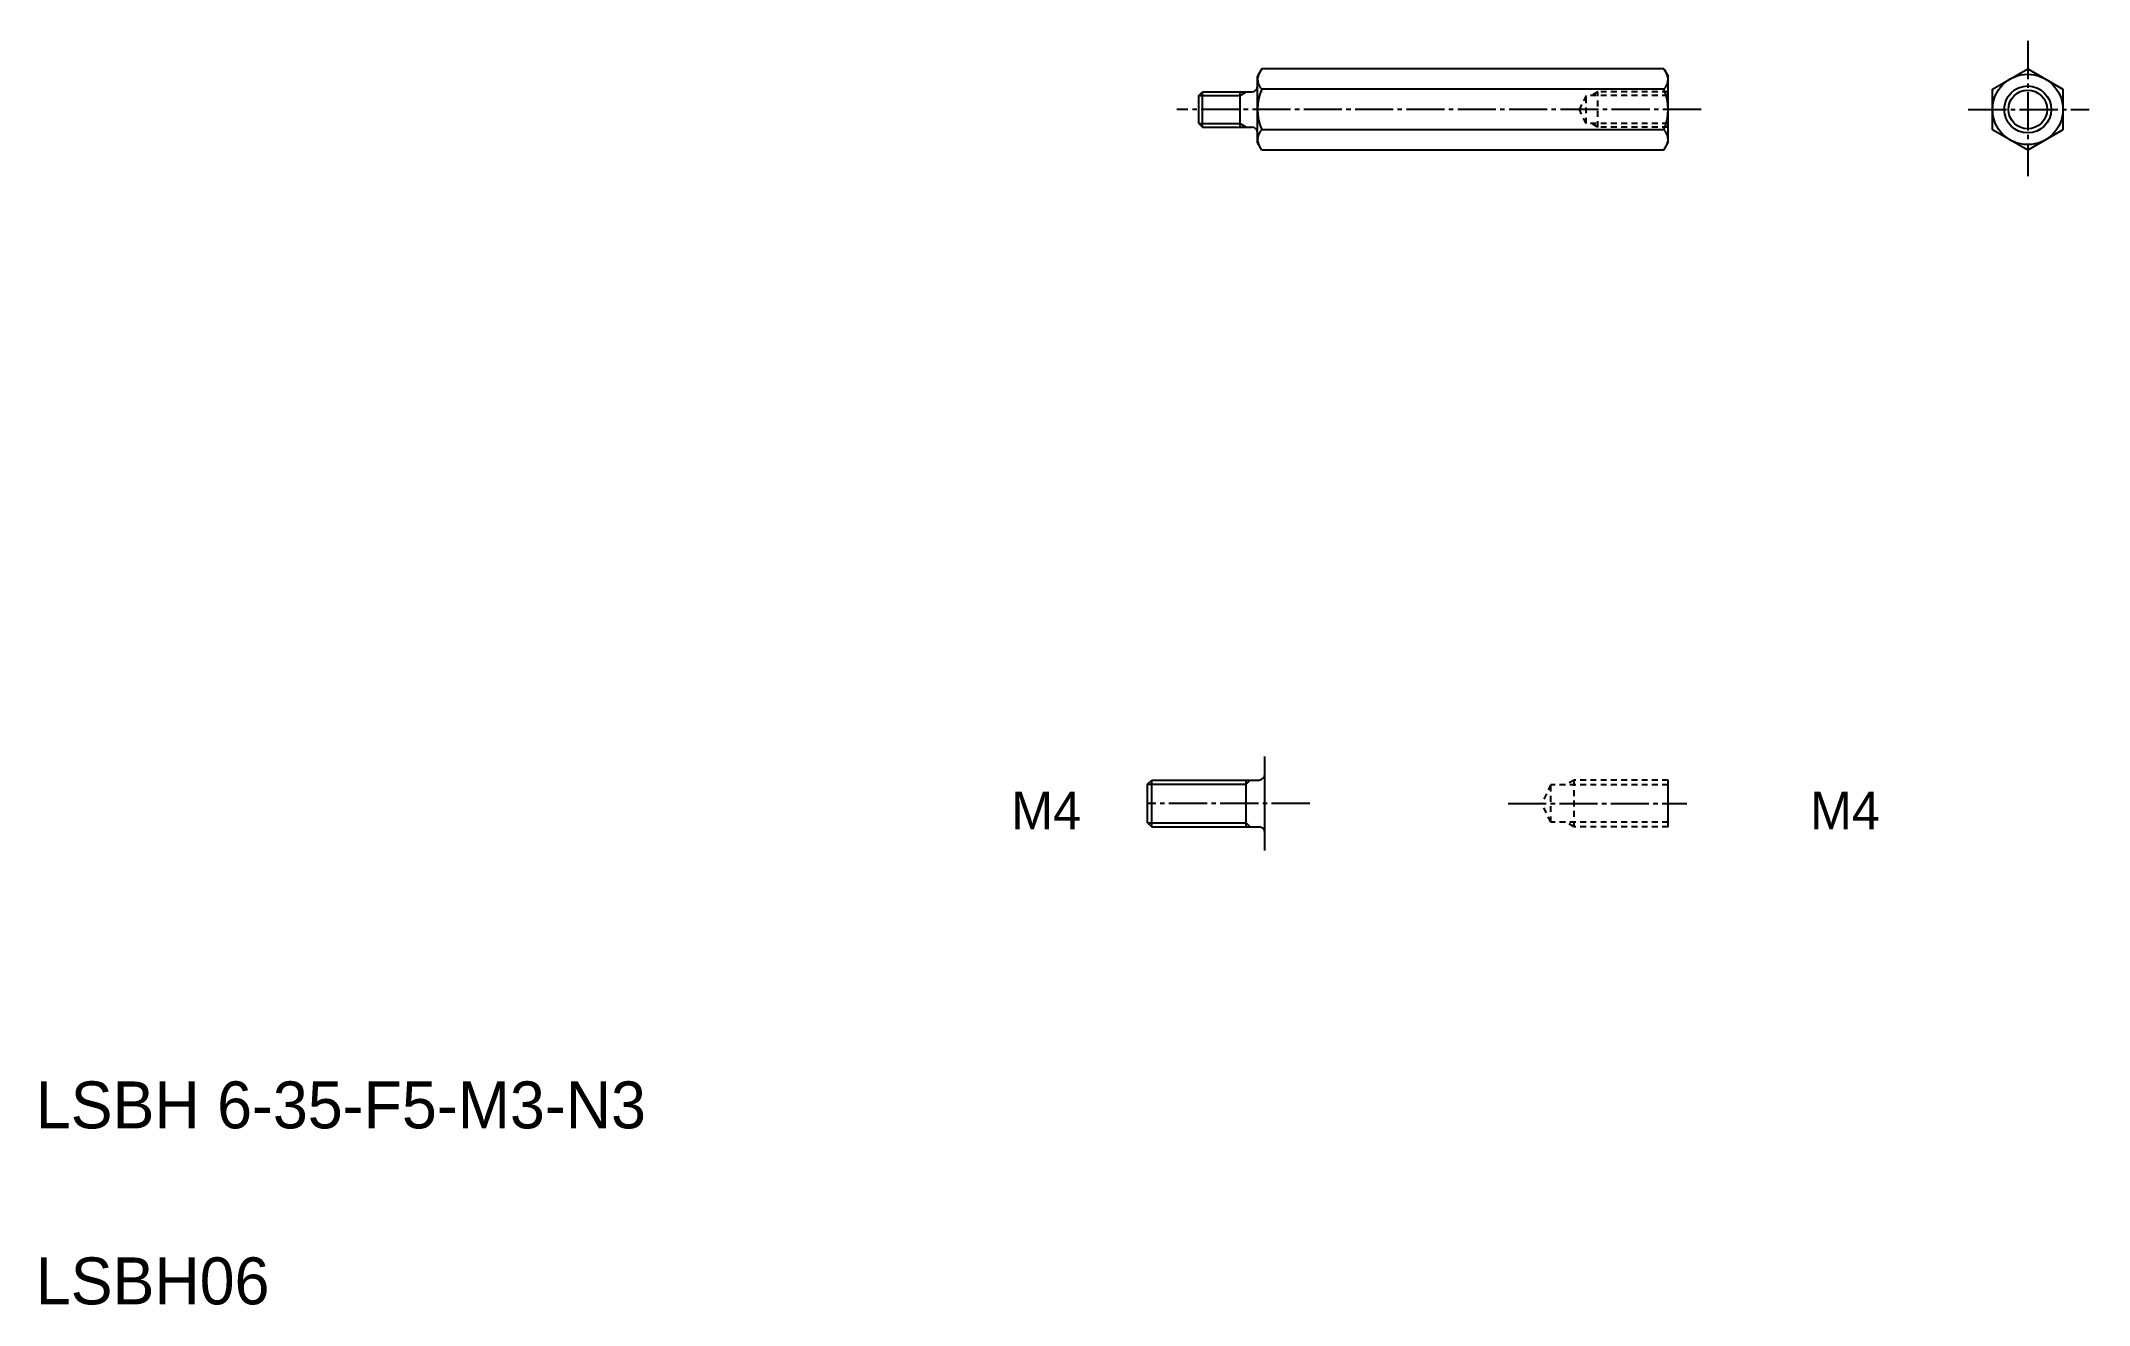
# Model space of a CAD drawing. Extents: x 10 to 185, y 10 to 118.
import ezdxf
from ezdxf.enums import TextEntityAlignment as Align

# ---------------------------------------------------------------- set-up
doc = ezdxf.new("R2010")
doc.units = 0
doc.header["$LTSCALE"] = 0.25
doc.linetypes.add('CENTER', pattern=[17.5, 13, -1.5, 1.5, -1.5])
doc.linetypes.add('DASHED', pattern=[3.5, 2, -1.5])
doc.layers.get('0').update_dxf_attribs({"linetype": 'CONTINUOUS'})
doc.layers.add('CENTER', color=1, linetype='CENTER')
doc.styles.get("Standard").update_dxf_attribs({"font": 'txt', "height": 3.2})

msp = doc.modelspace()

# ---------------------------------------------------------------- linework, layer by layer
at = {"linetype": 'CONTINUOUS'}
for p, q in [((114.54, 115.3), (114.17, 114.67)), ((148.8, 115.3), (114.54, 115.3)), ((148.8, 115.3), (149.17, 114.67)), ((176.83, 113.57), (179.83, 115.3)), ((179.83, 115.3), (182.83, 113.57)), ((114.17, 109.01), (114.17, 114.67)), ((148.8, 113.57), (114.54, 113.57)), ((149.17, 109.01), (149.17, 114.67)), ((176.83, 110.11), (176.83, 113.57)), ((182.83, 113.57), (182.83, 110.11)), ((109.17, 113.04), (109.47, 113.34)), ((109.17, 110.64), (109.17, 113.04)), ((109.47, 110.34), (109.47, 113.34)), ((109.47, 113.34), (113.67, 113.34)), ((112.67, 110.34), (112.67, 113.34)), ((109.17, 110.64), (109.47, 110.34)), ((109.47, 110.34), (113.67, 110.34)), ((148.8, 110.11), (114.54, 110.11)), ((179.83, 108.37), (176.83, 110.11)), ((182.83, 110.11), (179.83, 108.37)), ((114.54, 108.37), (114.17, 109.01)), ((148.8, 108.37), (114.54, 108.37)), ((148.8, 108.37), (149.17, 109.01)), ((114.79, 48.69), (114.79, 56.69)), ((104.79, 54.34), (105.14, 54.69)), ((104.79, 51.04), (104.79, 54.34)), ((105.14, 54.69), (114.29, 54.69)), ((105.14, 50.69), (105.14, 54.69)), ((113.19, 50.69), (113.19, 54.69)), ((104.79, 51.04), (105.14, 50.69)), ((105.14, 50.69), (114.29, 50.69))]:
    msp.add_line(p, q, dxfattribs=at)
for p, q in [((131.67, 113.57), (131.67, 113.57)), ((140.24, 113.57), (140.24, 113.57)), ((149.17, 50.69), (149.17, 54.69))]:
    msp.add_line(p, q)
at = {"color": 3, "linetype": 'CONTINUOUS'}
for p, q in [((109.17, 113.04), (112.67, 113.04)), ((112.67, 113.04), (113.19, 113.34)), ((109.17, 110.64), (112.67, 110.64)), ((112.67, 110.64), (113.19, 110.34)), ((104.79, 54.34), (113.19, 54.34)), ((113.19, 54.34), (113.54, 54.69)), ((104.79, 51.04), (113.19, 51.04)), ((113.19, 51.04), (113.54, 50.69))]:
    msp.add_line(p, q, dxfattribs=at)
at = {"color": 3, "linetype": 'DASHED'}
for p, q in [((142.17, 113.04), (141.6, 111.84)), ((142.17, 110.64), (141.6, 111.84)), ((149.17, 113.04), (142.17, 113.04)), ((142.17, 110.64), (142.17, 113.04)), ((143.17, 113.34), (142.65, 113.04)), ((149.17, 113.34), (143.17, 113.34)), ((143.17, 110.34), (143.17, 113.34)), ((149.17, 110.64), (142.17, 110.64)), ((143.17, 110.34), (142.65, 110.64)), ((149.17, 110.34), (143.17, 110.34)), ((139.17, 54.29), (138.41, 52.69)), ((149.17, 54.29), (139.17, 54.29)), ((139.17, 51.09), (139.17, 54.29)), ((141.17, 54.69), (140.48, 54.29)), ((149.17, 54.69), (141.17, 54.69)), ((141.17, 50.69), (141.17, 54.69)), ((139.17, 51.09), (138.41, 52.69)), ((149.17, 51.09), (139.17, 51.09)), ((141.17, 50.69), (140.48, 51.09)), ((149.17, 50.69), (141.17, 50.69))]:
    msp.add_line(p, q, dxfattribs=at)
at = {"linetype": 'CONTINUOUS'}
for radius in [3, 1.65]:
    msp.add_circle((179.83, 111.84), radius, dxfattribs=at)
at = {"color": 3, "linetype": 'CONTINUOUS'}
msp.add_circle((179.83, 111.84), 2, dxfattribs=at)
for centre, start, end in [((113.67, 113.84), 270, 0), ((113.67, 109.84), 0, 90), ((114.29, 55.19), 270, 0), ((114.29, 50.19), 0, 90)]:
    msp.add_arc(centre, 0.5, start, end)
at = {"linetype": 'CONTINUOUS'}
for centre, radius, start, end in [((118.35, 111.84), 4.19, 155.5649, 204.4351), ((115.27, 114.39), 1.1, 148.1819, 227.9965), ((148.07, 114.39), 1.1, 312.0035, 31.8181), ((144.99, 111.84), 4.19, 335.5649, 24.4351), ((115.27, 109.29), 1.1, 132.0035, 211.8181), ((148.07, 109.29), 1.1, 328.1819, 47.9965)]:
    msp.add_arc(centre, radius, start, end, dxfattribs=at)
at = {"layer": 'CENTER', "color": 1, "linetype": 'CENTER'}
for p, q in [((179.83, 117.68), (179.83, 106.15)), ((151.98, 111.84), (107.28, 111.84)), ((174.76, 111.84), (185.06, 111.84)), ((118.61, 52.69), (104.82, 52.69)), ((135.53, 52.69), (150.77, 52.69))]:
    msp.add_line(p, q, dxfattribs=at)

# ---------------------------------------------------------------- texts
for p in [(99.11, 52.1), (167.22, 52.1)]:
    msp.add_text('M4', height=3.2).set_placement(p, align=Align.MIDDLE_RIGHT)
for s, p in [('LSBH 6-35-F5-M3-N3', (10, 25)), ('LSBH06', (10, 10))]:
    msp.add_text(s, height=4).set_placement(p)

doc.saveas('drawing.dxf')
